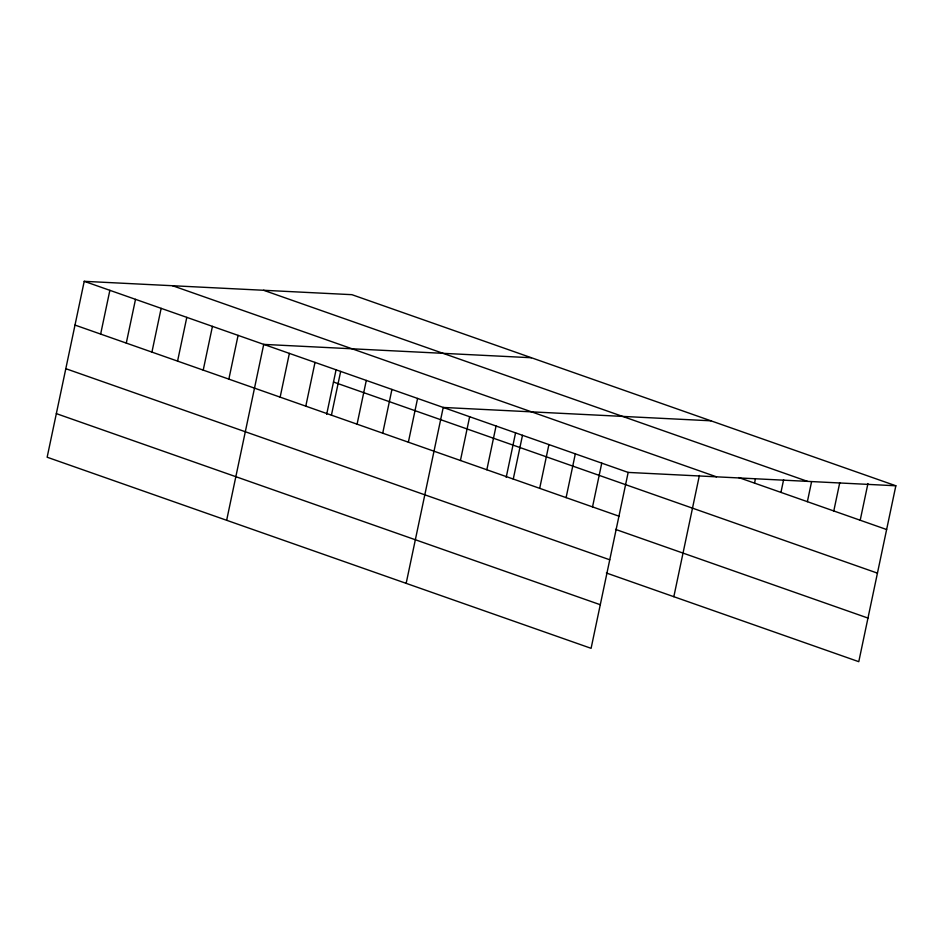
<?xml version="1.0" encoding="UTF-8"?>
<svg xmlns="http://www.w3.org/2000/svg" width="943" height="943" viewBox="0 0 943 943"><rect width="100%" height="100%" fill="white"/><g stroke="black" fill="none" stroke-linecap="round" stroke-linejoin="round"><path stroke-width="1.41" d="M895.85 485.775L351.904 294.676L84.222 281.32L47.15 457.225L591.096 648.324L628.168 472.419L895.85 485.775L858.778 661.68L606.361 572.99M100.642 334.093L109.859 290.338M126.279 343.099L135.509 299.344M151.929 352.104L161.147 308.349M177.567 361.122L186.797 317.367M203.216 370.127L212.434 326.372M228.854 379.133L238.084 335.378M226.65 520.288L263.722 344.384L531.404 357.739M280.142 397.156L289.371 353.401M305.791 406.162L315.009 362.407M326.679 414.331L336.073 369.774M331.429 415.168L340.659 371.412M357.079 424.185L366.297 380.43M382.717 433.191L391.934 389.435M408.366 442.196L417.584 398.441M406.162 583.352L443.222 407.447L710.904 420.802M460.432 460.49L469.649 416.735M486.847 469.767L496.065 426.012M506.191 477.394L515.573 432.837M513.263 479.056L522.493 435.301M539.691 488.333L548.909 444.577M566.106 497.621L575.324 453.866M592.534 506.898L601.752 463.143M673.832 596.695L699.388 475.461M754.53 483.122L755.414 478.879M780.945 492.399L783.621 479.692M807.373 501.676L811.534 481.92M833.789 510.965L839.741 482.733M860.205 520.241L867.937 483.547M263.568 290.267L807.514 481.366M738.675 477.547L886.632 529.53M172.557 285.729L716.503 476.828M84.222 281.32L628.168 472.419M333.492 382.033L877.438 573.132M75.004 325.076L618.95 516.186M615.543 529.388L867.973 618.066M65.81 368.689L609.756 559.788M56.344 413.623L600.29 604.722"/></g></svg>
